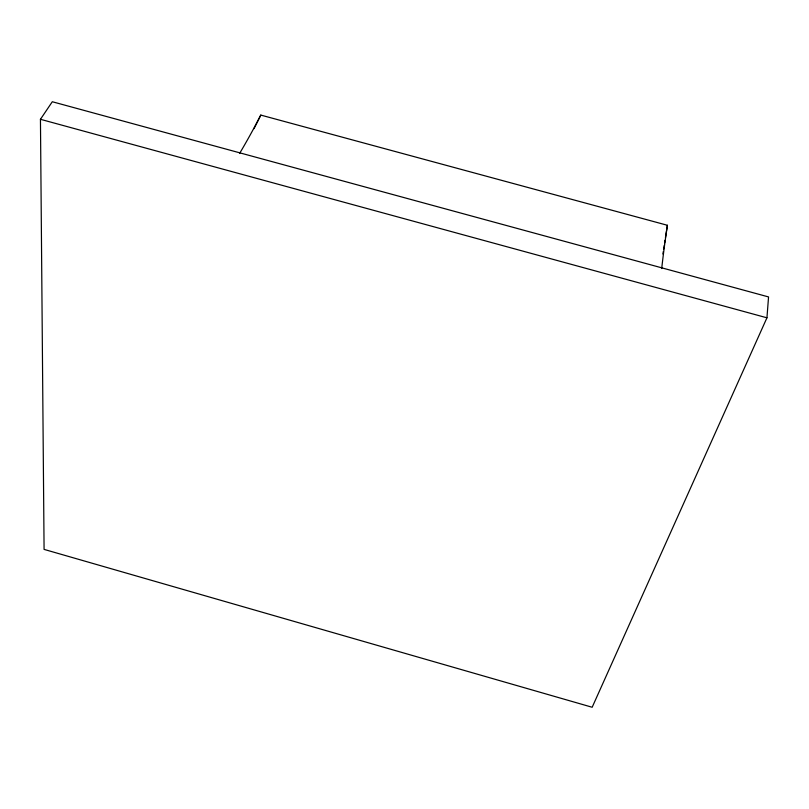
<?xml version="1.0" encoding="UTF-8"?>
<svg xmlns="http://www.w3.org/2000/svg" width="809" height="809" viewBox="0 0 809 809"><rect width="100%" height="100%" fill="white"/><g stroke="black" fill="none" stroke-linecap="round" stroke-linejoin="round"><path stroke-width="1.21" d="M766.942 317.806L768.55 296.933L52.302 101.742L40.45 119.297L44.08 549.392L592.168 707.258L766.942 317.806L40.45 119.297M662.915 253.996L663.299 251.498M663.693 249L664.28 245.258M664.664 242.761L665.059 240.263M665.443 237.765L667.395 225.276L260.791 115.08A894.501 191.733 -80.3 0 1 239.575 153.477M254.016 128.651L260.791 115.08M661.701 268.527A915.919 109.842 -71.7 0 1 667.395 225.276"/></g></svg>
